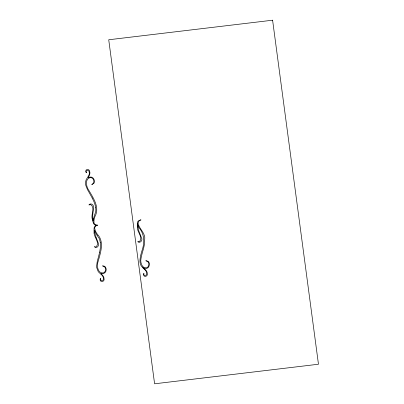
<?xml version="1.0" encoding="UTF-8"?>
<svg xmlns="http://www.w3.org/2000/svg" width="404" height="404" viewBox="0 0 404 404"><rect width="100%" height="100%" fill="white"/><g stroke="black" fill="none" stroke-linecap="round" stroke-linejoin="round"><path stroke-width="0.61" d="M88.183 177.386L88.865 176.255A8.843 8.686 18.4 0 0 89.486 174.907L89.587 174.624A7.55 7.418 18.4 0 0 89.93 172.816L89.592 170.816A2.48 2.434 18.4 0 0 88.562 169.761L88.35 169.66A2.293 2.252 18.4 0 0 87.224 169.483L86.087 170.039L85.709 171.326A2.06 2.02 18.4 0 0 86.203 172.533L86.587 172.675M137.38 223.104L137.299 225.301A34.678 34.072 18.4 0 0 137.33 226.503C136.406 231.623 143.965 237.643 139.239 241.754A1.752 1.717 18.4 0 1 138.744 241.819L138.042 241.607M100.722 278.588L100.717 278.603A0.869 0.853 18.4 0 1 100.647 278.74L100.5 279.401A1.48 1.454 18.4 0 0 100.631 279.891L101.167 280.467A1.495 1.47 18.4 0 0 101.747 280.664L103.035 280.139A2 1.964 18.4 0 0 103.368 279.613L103.333 277.684A7.959 7.822 18.4 0 0 103.04 276.897L102.535 275.952A5.176 5.085 18.4 0 0 102.106 275.392L99.399 272.811A6.217 6.111 18.4 0 1 98.137 271.427L96.753 267.736A12.383 12.165 18.4 0 1 96.642 265.787L97.207 261.726L99.53 252.747M93.577 218.781L93.314 220.316A11.893 11.686 18.4 0 0 93.228 221.119L93.046 220.402A15.958 15.68 18.4 0 1 92.824 219.246L92.607 216.362L92.9 213.272A48.692 47.849 18.4 0 1 93.147 211.721L93.627 206.818A4.111 4.04 18.4 0 0 92.642 204.793L91.622 204.06L90.451 203.969A3.227 3.171 18.4 0 0 90.036 204.06L89.269 204.459A0.773 0.763 18.4 0 0 89.127 204.641L89.026 205M89.183 204.914L89.804 204.545A1.762 1.732 18.4 0 1 90.536 204.52C95.723 207.671 90.345 214.953 92.471 219.72A25.563 25.119 18.4 0 0 93.39 222.998M91.753 184.507L93.733 183.492A3.146 3.091 18.4 0 0 94.289 182.431L94.405 180.815A5.217 5.126 18.4 0 0 94.223 179.962L93.571 178.639A3.944 3.878 18.4 0 0 92.072 177.391L91.758 177.255A3.681 3.616 18.4 0 0 90.814 177.033L88.754 177.3M97.768 225.205L95.793 225.972L94.834 227.391A3.565 3.5 18.4 0 0 94.738 228.558L95.283 230.527A16.205 15.923 18.4 0 0 97.445 234.355C104.51 241.632 100.53 252.818 98.167 261.297C96.586 265.282 97.485 273.402 103.055 272.988A3.687 3.626 18.4 0 0 104.585 272.119L105.429 270.801L105.54 268.897A5.156 5.065 18.4 0 0 105.247 267.872L104.338 266.584L102.571 265.888L104.328 266.18A2.702 2.656 18.4 0 1 104.666 266.367A3.106 3.05 18.4 0 1 105.611 267.357L106.146 268.892A5.217 5.126 18.4 0 1 106.196 269.761L105.914 271.195A3.944 3.878 18.4 0 1 104.787 272.761L104.52 272.963A3.681 3.616 18.4 0 1 103.661 273.402L101.596 273.624M101.061 273.619L101.187 273.589A1.515 1.49 18.4 0 1 101.485 273.614L101.515 273.614M92.001 184.396L93.263 183.477L93.799 182.017A5.156 5.065 18.4 0 0 93.814 180.957L93.208 179.139L92.046 178.058A3.687 3.626 18.4 0 0 90.334 177.573C84.8 178.497 86.123 186.653 88.668 190.052C93.102 197.657 100 207.434 95.036 216.317A16.205 15.923 18.4 0 0 93.955 220.534L94.001 222.857A3.545 3.485 18.4 0 0 94.339 223.675L95.642 224.826L97.49 225.073M88.663 177.336L88.653 177.341A1.167 1.146 18.4 0 1 88.289 177.447L88.234 177.432M100.712 278.553L100.379 278.841A2.06 2.02 18.4 0 0 100.212 280.134L100.914 281.285L102.162 281.558A2.293 2.252 18.4 0 0 103.212 281.123L103.389 280.972A2.48 2.434 18.4 0 0 104.111 279.709L103.914 277.694A7.55 7.418 18.4 0 0 103.106 276.023L102.757 275.523A8.807 8.656 18.4 0 0 101.975 274.614L101.601 274.26M94.612 246.708L95.46 246.985A1.752 1.717 18.4 0 0 95.955 246.92C100.667 242.834 93.198 236.779 94.061 231.664A25.563 25.119 18.4 0 1 94.092 228.27A3.237 3.181 18.4 0 1 94.203 227.573A3.54 3.479 18.4 0 1 96.268 225.341A3.54 3.479 18.4 0 1 93.647 223.67A3.237 3.181 18.4 0 1 93.395 222.993M146.011 260.797L147.622 261.413L148.526 262.706A5.156 5.065 18.4 0 1 148.818 263.726L148.712 265.63L147.864 266.948A3.687 3.626 18.4 0 1 146.339 267.822C142.506 268.554 140.703 263.58 140.764 260.509C141.324 253.616 144.9 247.218 144.667 240.168C145.814 234.057 140.728 230.235 138.643 225.245C137.33 222.897 138.769 220.256 141.001 219.928A1.182 1.156 18.4 0 0 140.804 219.897A1.55 1.52 18.4 0 0 140.415 219.917L138.309 220.973A3.53 3.469 18.4 0 0 137.673 221.892L137.38 223.407L138.112 225.967A39.092 38.415 18.4 0 0 138.774 227.361C144.329 233.714 144.854 241.915 142.269 249.773C140.506 255.53 136.946 266.362 145.147 268.569A4.424 4.348 18.4 0 0 146.425 268.443L146.834 268.317A4.03 3.959 18.4 0 0 147.526 267.988A4.141 4.07 18.4 0 0 148.743 266.862L149.475 264.59A5.217 5.126 18.4 0 0 149.424 263.726L148.894 262.186A3.146 3.091 18.4 0 0 148.076 261.287L145.889 260.772M143.496 268.16L145.677 270.008A5.979 5.873 18.4 0 1 146.384 270.872L146.834 271.639A7.277 7.151 18.4 0 1 147.192 272.523L147.394 274.543A2.48 2.434 18.4 0 1 146.667 275.806L146.49 275.952A2.293 2.252 18.4 0 1 145.445 276.392L144.198 276.119L143.496 274.962A2.06 2.02 18.4 0 1 143.657 273.675L144.001 273.432A0.869 0.853 18.4 0 1 143.925 273.569L143.784 274.235A1.48 1.454 18.4 0 0 143.915 274.725L144.445 275.296A1.495 1.47 18.4 0 0 145.031 275.498L146.314 274.967A2 1.964 18.4 0 0 146.652 274.442L146.612 272.518A7.959 7.822 18.4 0 0 146.324 271.73L145.814 270.786A5.176 5.085 18.4 0 0 145.389 270.22L142.683 267.645M101.576 274.24L101.02 273.7M86.436 172.513L86.178 171.963A1.48 1.454 18.4 0 1 86.178 171.458L86.542 170.776A1.495 1.47 18.4 0 1 87.057 170.448L88.436 170.655A2 1.964 18.4 0 1 88.9 171.084L89.37 172.963A7.959 7.822 18.4 0 1 89.294 173.791L89.052 174.826A5.176 5.085 18.4 0 1 88.784 175.467L86.84 178.603A6.217 6.111 18.4 0 0 85.981 180.245L85.567 182.174L85.658 184.471A12.357 12.14 18.4 0 0 85.926 185.754L87.476 189.577L92.233 198.011M97.086 235.295L99.273 238.643A8.428 8.282 18.4 0 1 99.591 239.37L100.278 242.375M96.172 237.81L94.561 232.285A16.281 15.998 18.4 0 1 94.44 230.866L94.43 230.129A11.893 11.686 18.4 0 0 94.723 230.886L95.384 232.31A24.796 24.366 18.4 0 0 97.076 235.3M137.87 241.572L138.062 241.885A0.773 0.763 18.4 0 0 138.244 242.031L139.092 242.233A3.192 3.136 18.4 0 0 139.693 242.203L140.774 241.759L141.425 240.915A4.111 4.04 18.4 0 0 141.855 238.719L138.875 231.138L137.976 227.326A14.095 13.852 18.4 0 1 137.905 225.477M94.592 246.743L94.778 247.051A0.773 0.763 18.4 0 0 94.965 247.197L95.814 247.405A3.192 3.136 18.4 0 0 96.415 247.374L97.495 246.925L98.147 246.081A4.111 4.04 18.4 0 0 98.576 243.89L96.965 239.572A50.581 49.702 18.4 0 1 96.172 237.81M92.178 198.041A33.492 32.911 18.4 0 1 95.763 207.606M95.637 207.631A18.498 18.175 18.4 0 1 95.824 209.166L95.804 210.954A8.428 8.282 18.4 0 1 95.687 211.731L94.445 215.494A24.796 24.366 18.4 0 0 93.587 218.781M100.409 242.365A33.078 32.502 18.4 0 1 99.455 252.732M272.599 20.2L108.727 39.769L154.596 383.8L318.463 364.231L272.599 20.2"/></g></svg>
